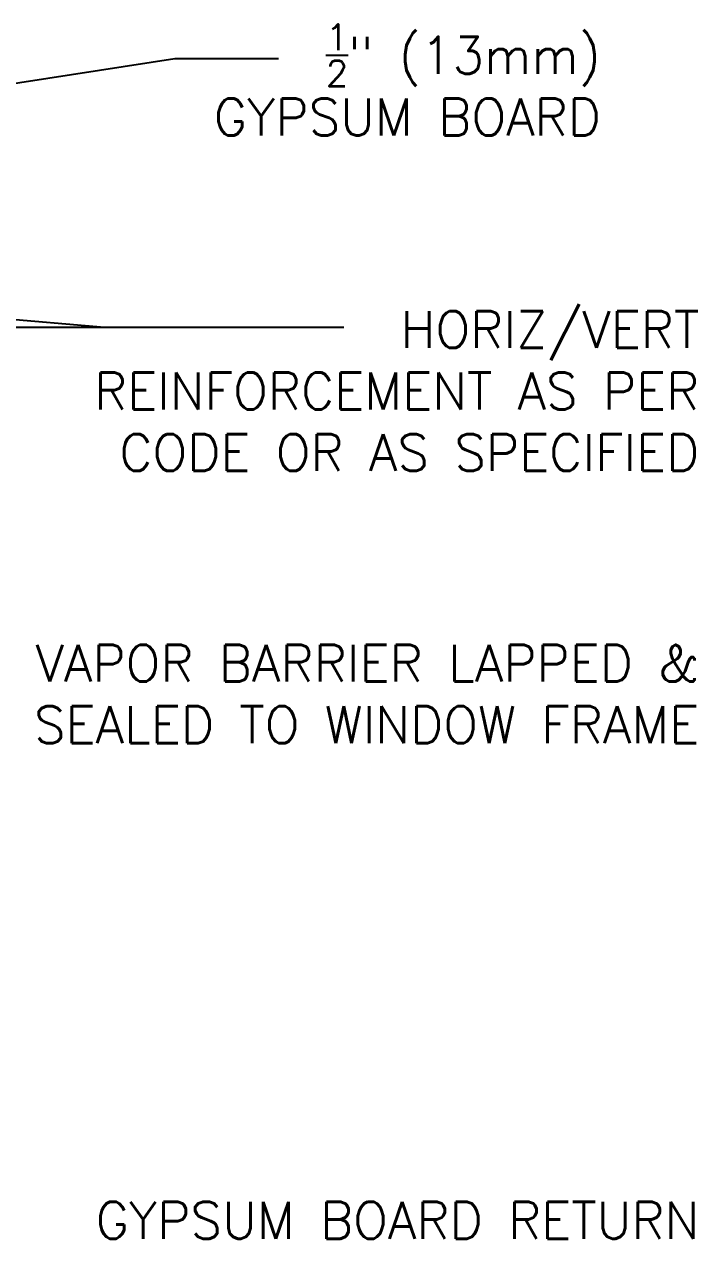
# Model space of a CAD drawing. Header units: inches. Extents: x 88.2 to 143.4, y 224 to 296.4.
# Drawn here: x 129.71 to 143.41, y 270.38 to 295.07 of the extents above; entities that cross this region are included whole.
import ezdxf

# ---------------------------------------------------------------- set-up
doc = ezdxf.new("R2010")
doc.units = ezdxf.units.IN
doc.header["$LTSCALE"] = 0.5
doc.header["$MEASUREMENT"] = 0
doc.layers.add('TEXT', color=4, linetype='Continuous')
doc.styles.add('DIM', font='romans.shx', dxfattribs={"width": 0.7})
doc.styles.add('ROMANS', font='romans.shx', dxfattribs={"height": 1.125})
doc.dimstyles.new('ext_12', dxfattribs={"dimscale": 12, "dimtxt": 0.09375, "dimasz": 0.09375, "dimexe": 0.09375, "dimexo": 0.0625, "dimgap": 0.0625, "dimtad": 1, "dimdec": 1, "dimzin": 3, "dimdsep": 46, "dimlunit": 4, "dimtxsty": 'DIM', "dimcen": 0.09, "dimdle": 0.09375, "dimclrt": 4, "dimadec": 0, "dimazin": 0, "dimtfac": 1, "dimtdec": 1, "dimtmove": 2, "dimatfit": 3, "dimfxl": 1, "dimfrac": 2, "dimtolj": 1, "dimtzin": 0, "dimarcsym": 0})

# ---------------------------------------------------------------- blocks, each defined once
blk = doc.blocks.new('*D4')
at = {"layer": 'Defpoints', "color": 0, "transparency": 16777216}
for p in [(115.76, 277.555), (123.811, 277.555), (122.438, 276.042)]:
    blk.add_point(p, dxfattribs=at)
at = {"layer": 'TEXT', "color": 0, "lineweight": -2, "transparency": 16777216}
for p, q in [((123.811, 278.305), (123.811, 279.055)), ((116.51, 277.555), (124.936, 277.555)), ((123.811, 276.042), (123.811, 277.555)), ((123.188, 276.042), (124.936, 276.042)), ((123.811, 275.292), (123.811, 274.542))]:
    blk.add_line(p, q, dxfattribs=at)
at = {"layer": 'TEXT', "color": 0, "transparency": 16777216}
for points in [[(123.686, 278.305), (123.936, 278.305), (123.811, 277.555)], [(123.686, 275.292), (123.936, 275.292), (123.811, 276.042)]]:
    blk.add_solid(points, dxfattribs=at)
at = {"layer": 'TEXT', "color": 4, "transparency": 16777216, "insert": (127.364, 276.798), "char_height": 0.75, "attachment_point": 5, "rotation": 90, "style": 'DIM'}
blk.add_mtext('\\A1;1 1/2" \\P (38mm) MIN. \\P COVER', dxfattribs=at)

msp = doc.modelspace()

# ---------------------------------------------------------------- texts
at = {"layer": 'TEXT', "char_height": 0.75, "attachment_point": 6, "style": 'ROMANS'}
for s, insert, width in [('\\A1;{\\H0.7x;\\S1/2;}" (13mm) GYPSUM BOARD', (141.438, 293.943), 10.739), ('HORIZ/VERT REINFORCEMENT AS PER CODE OR AS SPECIFIED', (143.438, 287.618), 14.84065), ('VAPOR BARRIER LAPPED & SEALED TO WINDOW FRAME', (143.438, 281.458), 14.84065), ('GYPSUM BOARD RETURN', (143.438, 270.758), 14.84065)]:
    msp.add_mtext(s, dxfattribs=dict(at, insert=insert, width=width))

# ---------------------------------------------------------------- dimensions: what is measured, and where the dimension line sits
at = {"layer": 'TEXT'}
dim = msp.add_linear_dim(base=(123.811, 277.555), p1=(122.438, 276.042), p2=(115.76, 277.555), angle=90, text='1 1/2" \\P (38mm) MIN. \\P COVER', dimstyle='ext_12', override={"dimtxt": 0.0625, "dimasz": 0.0625}, dxfattribs=at)
dim.commit()
dim.dimension.update_dxf_attribs({"geometry": '*D4', "text_midpoint": (127.364, 276.798), "dimtype": 160})

# ---------------------------------------------------------------- leaders
for points in [[(122.938, 292.846), (132.768, 294.379), (134.878, 294.379)], [(115.281, 290.299), (131.34, 288.912), (136.207, 288.912)], [(115.76, 288.912), (131.34, 288.912), (136.207, 288.912)]]:
    msp.add_leader(points, dimstyle='ext_12', override={"dimgap": 0.0625, "dimtad": 0}, dxfattribs=at)

doc.saveas('drawing.dxf')
